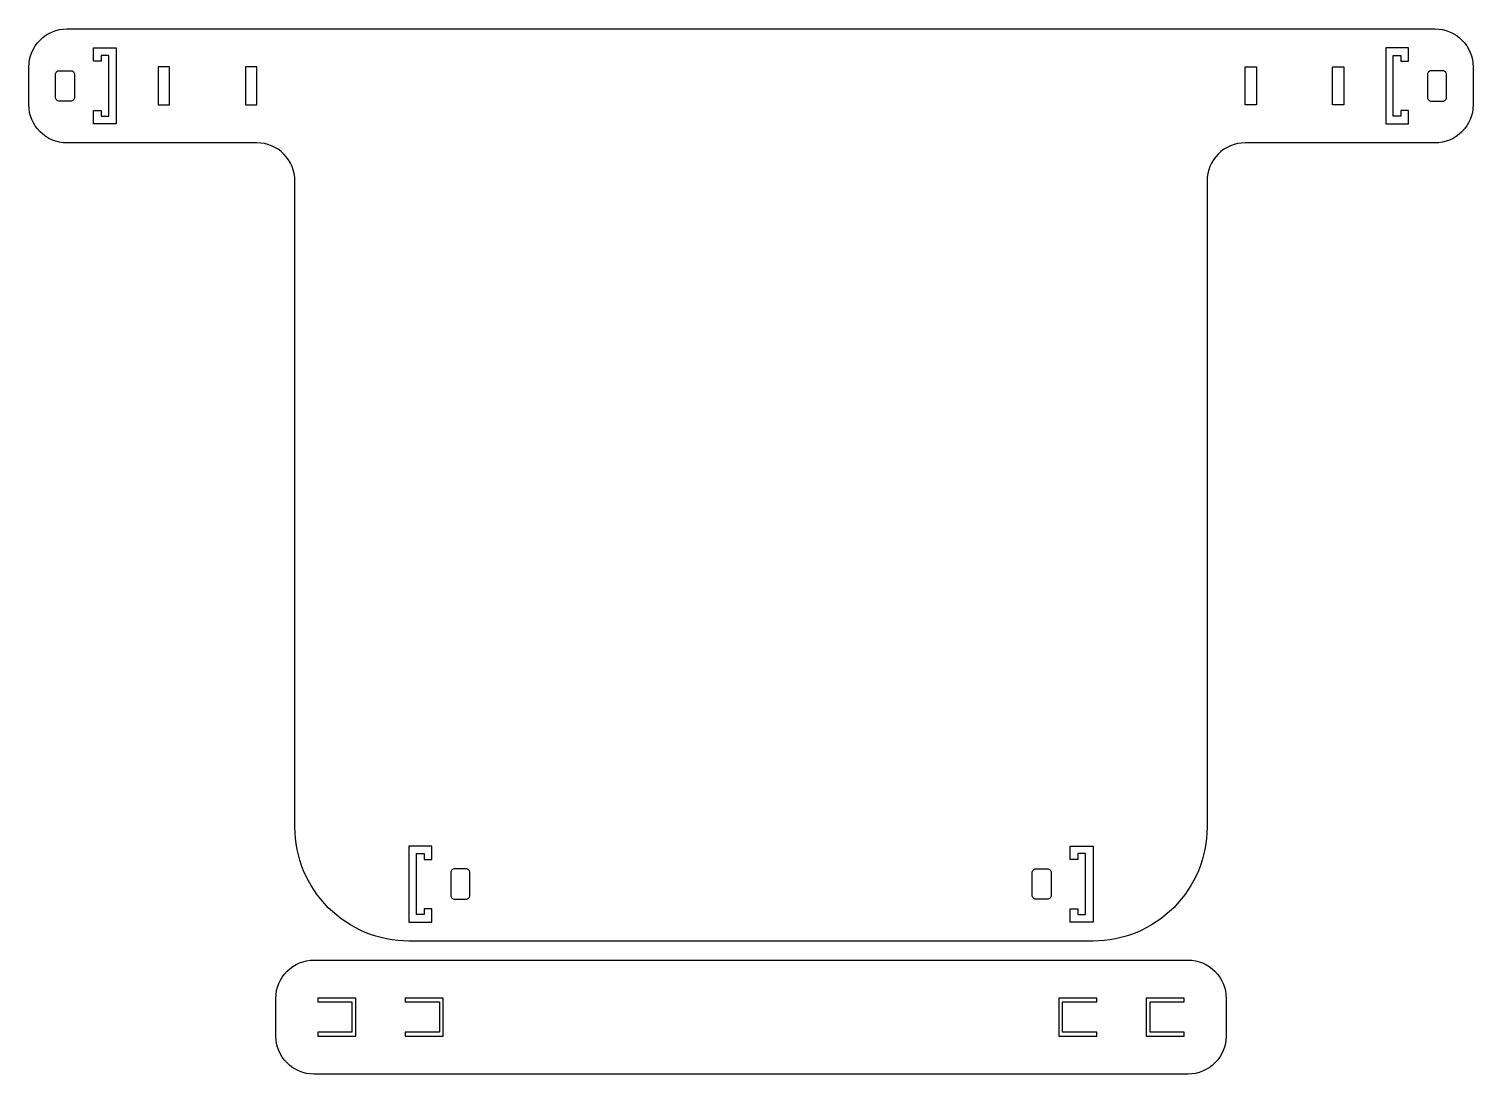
# Model space of a CAD drawing. Header units: millimetres. Extents: x -190 to 190, y -275 to 0.
import ezdxf

# ---------------------------------------------------------------- set-up
doc = ezdxf.new("R2010")
doc.units = ezdxf.units.MM
doc.layers.get('0').update_dxf_attribs({"linetype": 'CONTINUOUS'})

msp = doc.modelspace()

# ---------------------------------------------------------------- linework, layer by layer
for points in [[(120, -210, -0.414214), (90, -240), (-90, -240, -0.414214), (-120, -210), (-120, -40, 0.414214), (-130, -30), (-180, -30, -0.414214), (-190, -20), (-190, -10, -0.414214), (-180, 0), (180, 0, -0.414214), (190, -10), (190, -20, -0.414214), (180, -30), (130, -30, 0.414214), (120, -40)], [(-183, -18), (-183, -12, -0.414214), (-182, -11), (-179, -11, -0.414214), (-178, -12), (-178, -18, -0.414214), (-179, -19), (-182, -19, -0.414214)], [(179, -11, 0.414214), (178, -12), (178, -18, 0.414214), (179, -19), (182, -19, 0.414214), (183, -18), (183, -12, 0.414214), (182, -11)], [(-74, -222, 0.414214), (-75, -221), (-78, -221, 0.414214), (-79, -222), (-79, -228, 0.414214), (-78, -229), (-75, -229, 0.414214), (-74, -228)], [(74, -222, -0.414214), (75, -221), (78, -221, -0.414214), (79, -222), (79, -228, -0.414214), (78, -229), (75, -229, -0.414214), (74, -228)], [(-115, -245), (115, -245, -0.414214), (125, -255), (125, -265, -0.414214), (115, -275), (-115, -275, -0.414214), (-125, -265), (-125, -255, -0.414214)]]:
    msp.add_lwpolyline(points, format="xyb", close=True)
for points in [[(-173, -7), (-173, -5), (-167, -5), (-167, -7), (-167, -25), (-173, -25), (-173, -23), (-173, -21.5), (-171, -21.5), (-171, -23), (-169, -23), (-169, -7), (-171, -7), (-171, -8.5), (-173, -8.5)], [(167, -7), (167, -25), (173, -25), (173, -23), (173, -21.5), (171, -21.5), (171, -23), (169, -23), (169, -7), (171, -7), (171, -8.5), (173, -8.5), (173, -7), (173, -5), (167, -5)], [(-156, -20), (-153, -20), (-153, -10), (-156, -10)], [(-130, -10), (-133, -10), (-133, -20), (-130, -20)], [(133, -20), (130, -20), (130, -10), (133, -10)], [(153, -10), (156, -10), (156, -20), (153, -20)], [(-84, -231.5), (-86, -231.5), (-86, -233), (-88, -233), (-88, -217), (-86, -217), (-86, -218.5), (-84, -218.5), (-84, -215), (-90, -215), (-90, -235), (-84, -235)], [(86, -218.5), (84, -218.5), (84, -215), (90, -215), (90, -235), (84, -235), (84, -231.5), (86, -231.5), (86, -233), (88, -233), (88, -217), (86, -217)], [(-105, -256), (-105, -264), (-114, -264), (-114, -265), (-104, -265), (-104, -255), (-114, -255), (-114, -256)], [(-91, -255), (-91, -256), (-82, -256), (-82, -264), (-91, -264), (-91, -265), (-81, -265), (-81, -255)], [(82, -256), (91, -256), (91, -255), (81, -255), (81, -265), (91, -265), (91, -264), (82, -264)], [(114, -255), (104, -255), (104, -265), (114, -265), (114, -264), (105, -264), (105, -256), (114, -256)]]:
    msp.add_lwpolyline(points, close=True)

doc.saveas('drawing.dxf')
